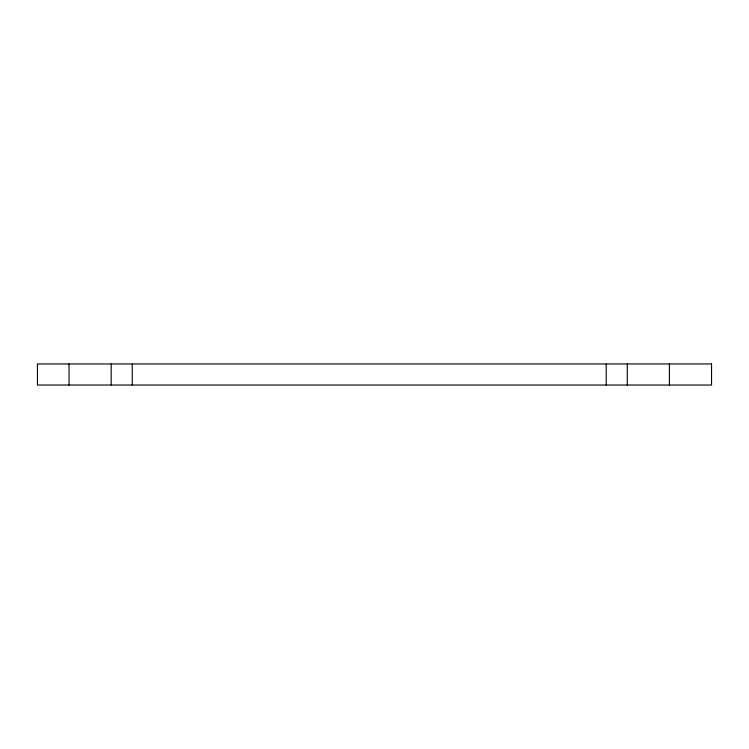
<?xml version="1.0" encoding="UTF-8"?>
<svg xmlns="http://www.w3.org/2000/svg" width="749" height="749" viewBox="0 0 749 749"><rect width="100%" height="100%" fill="white"/><g stroke="black" fill="none" stroke-linecap="round" stroke-linejoin="round"><path stroke-width="1.12" d="M669.419 363.967L669.419 385.033M627.288 363.967L627.288 385.033M606.222 363.967L606.222 385.033M132.245 363.967L132.245 385.033M111.18 363.967L111.18 385.033M69.048 363.967L69.048 385.033M711.55 363.967L37.45 363.967L37.45 385.033L711.55 385.033L711.55 363.967"/></g></svg>
